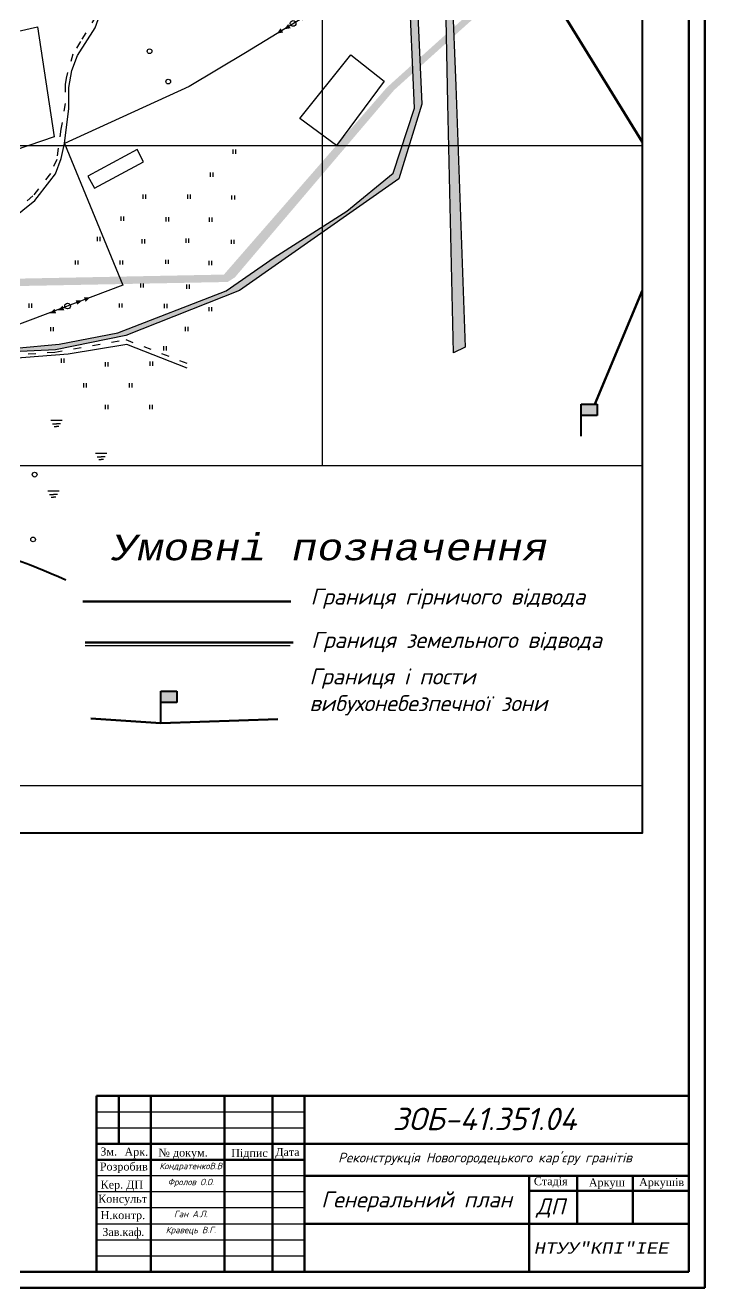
# Model space of a CAD drawing. Header units: millimetres. Extents: x 1555 to 5750, y -1109 to 1444.
# Drawn here: x 2955.3 to 3167.5, y -1109 to -714.5 of the extents above; entities that cross this region are included whole.
import ezdxf

# ---------------------------------------------------------------- set-up
doc = ezdxf.new("R2010")
doc.units = ezdxf.units.MM
doc.linetypes.add('ACAD_ISO03W100', pattern=[30, 12, -18])

# ---------------------------------------------------------------- blocks, each defined once
blk = doc.blocks.new('A$C558F7F65')
at = {"lineweight": 40, "ltscale": 0.5}
for p, q in [((0, 0), (0, 10.01)), ((0, 10.01), (4.98, 10.01)), ((4.98, 10.01), (4.98, 6.42)), ((4.98, 6.42), (0, 6.42))]:
    blk.add_line(p, q, dxfattribs=at)
blk = doc.blocks.new('A$C46D458E2')
at = {"lineweight": 25}
h = blk.add_hatch(color=0, dxfattribs=at)
h.paths.add_polyline_path([(4.97, 10.65), (5.65, 10.27), (6.53, 11.91)])
h.paths.add_polyline_path([(5.65, 10.27), (6.32, 9.89), (6.53, 11.91)])
h = blk.add_hatch(color=0, dxfattribs=at)
h.paths.add_polyline_path([(3.62, 8.3), (4.29, 7.93), (5.17, 9.57)])
h.paths.add_polyline_path([(4.29, 7.93), (4.96, 7.55), (5.17, 9.57)])
h = blk.add_hatch(color=0, dxfattribs=at)
h.paths.add_polyline_path([(2.91, 3.61), (2.24, 3.99), (1.36, 2.34)])
h.paths.add_polyline_path([(2.24, 3.99), (1.57, 4.37), (1.36, 2.34)])
h = blk.add_hatch(color=0, dxfattribs=at)
h.paths.add_polyline_path([(1.56, 1.27), (0.88, 1.65), (0, 0)])
h.paths.add_polyline_path([(0.88, 1.65), (0.21, 2.03), (0, 0)])
at = {"color": 0, "lineweight": 25}
blk.add_circle((2.84, 5.3), 0.894, dxfattribs=at)

msp = doc.modelspace()

# ---------------------------------------------------------------- hatches: boundary and pattern name
at = {"lineweight": 30, "ltscale": 0.5}
h = msp.add_hatch(color=4, dxfattribs=at)
h.paths.add_polyline_path([(3090.41, -752.0476), (3087.5377, -752.0476), (3089.0502, -816.8004), (3092.6904, -815.1026)])
h.paths.add_polyline_path([(3087.5377, -752.0476), (3090.41, -752.0476), (3089.7367, -733.4327), (3088.5823, -705.1391), (3088.0742, -691.4448), (3089.7305, -683.3608), (3092.8452, -675.5945), (3100.4615, -665.623), (3101.5483, -661.9699), (3100.264, -658.2676), (3097.4202, -648.7107), (3095.0222, -644.5063), (3093.9608, -640.9303), (3092.0901, -636.4423), (3089.7228, -634.7458), (3088.6063, -632.8263), (3085.7498, -631.0573), (3085.9071, -631.843), (3083.1163, -632.3957), (3081.9143, -632.8426), (3076.0962, -637.0144), (3076.6657, -639.9853), (3079.3849, -643.5248), (3082.863, -649.2138), (3084.9499, -654.4602), (3086.5789, -662.1845), (3087.6566, -672.8128), (3087.5727, -685.8477), (3086.3147, -694.3655), (3086.5837, -701.8348), (3087.2318, -738.953)])
at = {"lineweight": 40, "ltscale": 0.5}
h = msp.add_hatch(color=4, dxfattribs=at)
h.paths.add_polyline_path([(3071.1655, -662.4228), (3065.6845, -655.7245), (3065.4074, -654.5437), (3064.6044, -650.4421), (3065.021, -645.9541), (3066.6433, -639.6234), (3066.1706, -636.1453), (3064.4476, -632.161), (3059.3803, -634.7273), (3057.9354, -642.3465), (3058.7609, -652.0476), (3060.6574, -660.6529), (3065.6787, -666.1179), (3072.5966, -670.579), (3075.0478, -699.7076), (3076.8743, -740.3813), (3073.0108, -752.0476), (3075.2082, -752.0476), (3079.2052, -739.1007), (3077.509, -702.0553), (3074.9241, -674.2901), (3073.6316, -666.4774), (3083.1641, -657.683), (3074.3454, -646.3217), (3067.5158, -650.4938), (3073.4998, -660.1225)])
h.paths.add_polyline_path([(3075.2082, -752.0476), (3073.0108, -752.0476), (3070.1573, -760.6641), (3055.7335, -772.537), (3047.9856, -777.4854), (3047.9856, -779.2923), (3072.005, -762.4237)])
h.paths.add_polyline_path([(3033.0801, -787.0053), (3018.0153, -797.4956), (2984.1956, -810.6162), (2965.9393, -814.1516), (2952.2811, -815.3673), (2947.9856, -815.0181), (2947.9856, -816.4274), (2949.2368, -816.6194), (2964.7446, -815.9197), (2986.6964, -811.3994), (3022.2613, -797.3582), (3047.9856, -779.2923), (3047.9856, -777.4854)])
h.paths.add_polyline_path([(2939.007, -813.3509), (2936.5294, -814.2831), (2938.9843, -815.0455), (2947.9856, -816.4274), (2947.9856, -815.0181), (2946.695, -814.9132)])
h.paths.add_polyline_path([(2921.0181, -807.326), (2917.0754, -806.4046), (2916.1738, -807.9611), (2921.9989, -809.7703), (2936.5294, -814.2831), (2939.007, -813.3509), (2935.7502, -812.6891)])
h.paths.add_polyline_path([(2910.8019, -808.9764), (2901.4971, -825.5478), (2894.0633, -838.622), (2891.1481, -846.9553), (2891.6928, -845.9965), (2900.7934, -829.6864), (2913.8989, -807.9539), (2914.8075, -807.8682), (2915.8196, -806.1112), (2913.4852, -806.5011)])
h = msp.add_hatch(color=2, dxfattribs=at)
h.paths.add_polyline_path([(3088.9942, -715.2344), (3089.1047, -717.9424), (3091.1404, -716.1055), (3113.9695, -695.6602), (3112.8129, -693.781)])
h.paths.add_polyline_path([(3078.5434, -724.6475), (3078.6676, -727.36), (3086.8997, -719.932), (3086.8514, -717.1645)])
h = msp.add_hatch(color=2, dxfattribs=at)
h.paths.add_polyline_path([(2927.6121, -790.9535), (2925.0367, -792.6592), (2924.9184, -792.8634), (2947.9856, -795.3558), (2947.9856, -793.0563)])
h.paths.add_polyline_path([(2923.5791, -792.7187), (2925.5899, -790.7448), (2911.2176, -789.2615), (2910.6753, -789.8528), (2917.044, -792.0126)])
h.paths.add_polyline_path([(2927.6121, -790.9535), (2925.5899, -790.7448), (2923.5791, -792.7187), (2924.7551, -792.8457)])
h.paths.add_polyline_path([(2953.699, -793.6459), (2947.9856, -793.0563), (2947.9856, -795.3558), (2953.6119, -795.9637), (2985.6377, -795.3429), (2984.687, -793.0342)])
h.paths.add_polyline_path([(2984.687, -793.0342), (2985.6377, -795.3429), (3018.511, -794.7057), (3020.7479, -793.2842), (3032.6549, -779.2447), (3055.776, -752.0476), (3052.4675, -752.0476), (3017.3371, -792.3897)])
h.paths.add_polyline_path([(3052.4675, -752.0476), (3055.776, -752.0476), (3070.4929, -734.7363), (3076.3821, -729.4223), (3076.2601, -726.7041), (3068.2695, -733.9012)])
for points in [[(3128.9451, -832.8704), (3128.9451, -836.4539), (3133.9271, -836.4539), (3133.9271, -832.8704)], [(2997.6484, -922.5201), (2997.6484, -926.1035), (3002.6304, -926.1035), (3002.6304, -922.5201)]]:
    msp.add_hatch(color=1, dxfattribs=at).paths.add_polyline_path(points)

# ---------------------------------------------------------------- linework, layer by layer
at = {"color": 0}
for p, q in [((3167.5084, -1108.9839), (3167.5084, -267.9839)), ((2573.5084, -1108.9839), (3167.5084, -1108.9839))]:
    msp.add_line(p, q, dxfattribs=at)
at = {"color": 1, "lineweight": 50}
for p, q in [((3167.5084, -267.9839), (3167.5084, -1108.9839)), ((3167.5084, -1108.9839), (2573.5084, -1108.9839))]:
    msp.add_line(p, q, dxfattribs=at)
at = {"lineweight": 80}
for p, q in [((3162.5084, -272.9839), (3162.5084, -1103.9839)), ((2977.5084, -1048.9839), (2977.5084, -1103.9839)), ((3162.5084, -1048.9839), (2977.5084, -1048.9839)), ((2984.5084, -1063.9839), (2984.5084, -1048.9839)), ((2994.5084, -1048.9839), (2994.5084, -1103.9839)), ((3017.5084, -1048.9839), (3017.5084, -1103.9839)), ((3032.5084, -1048.9839), (3032.5084, -1103.9839)), ((3042.5084, -1048.9839), (3042.5084, -1103.9839)), ((3042.5084, -1063.9839), (3162.5084, -1063.9839)), ((3042.5084, -1073.9839), (3162.5084, -1073.9839)), ((3112.6511, -1073.6988), (3112.6511, -1103.6988)), ((3127.6511, -1073.6988), (3127.6511, -1088.6988)), ((3145.0084, -1073.9839), (3145.0084, -1088.9839)), ((3162.6511, -1078.6988), (3112.6511, -1078.6988)), ((3042.5084, -1088.9839), (3162.5084, -1088.9839)), ((3162.5084, -1103.9839), (2593.5084, -1103.9839))]:
    msp.add_line(p, q, dxfattribs=at)
at = {"lineweight": 25, "ltscale": 0.5}
for p, q in [((3047.9856, -383.0593), (3047.9856, -852.0476)), ((3147.9856, -383.0593), (3147.9856, -966.9827)), ((2631.4629, -752.0476), (3147.9856, -752.0476)), ((3090.41, -752.0476), (3147.9856, -752.0476)), ((2631.4629, -852.0476), (3147.9856, -852.0476)), ((2631.4629, -952.0476), (3147.9856, -952.0476))]:
    msp.add_line(p, q, dxfattribs=at)
at = {"lineweight": 30, "ltscale": 0.5}
for p, q in [((3074.4225, -692.2778), (3024.1349, -723.082)), ((3024.1349, -723.082), (3006.5023, -733.6448)), ((3006.5023, -733.6448), (2967.5543, -751.4273)), ((2967.5543, -751.4273), (2985.8025, -795.7432)), ((3020.1328, -753.3308), (3020.1328, -754.6582)), ((3020.973, -753.3308), (3020.973, -754.6582)), ((3013.0666, -760.4879), (3013.0666, -761.8153)), ((3013.9069, -760.4879), (3013.9069, -761.8153)), ((2992.04, -767.3702), (2992.04, -768.6976)), ((2992.8803, -767.3702), (2992.8803, -768.6976)), ((3005.9824, -767.3702), (3005.9824, -768.6976)), ((3006.8226, -767.3702), (3006.8226, -768.6976)), ((3019.7633, -767.6511), (3019.7633, -768.9785)), ((3020.6035, -767.6511), (3020.6035, -768.9785)), ((2985.1731, -774.2341), (2985.1731, -775.5615)), ((2986.0133, -774.2341), (2986.0133, -775.5615)), ((2999.2192, -774.4421), (2999.2192, -775.7696)), ((3000.0594, -774.4421), (3000.0594, -775.7696)), ((3012.7143, -774.5796), (3012.7143, -775.907)), ((3013.5545, -774.5796), (3013.5545, -775.907)), ((2977.7855, -780.578), (2977.7855, -781.9055)), ((2978.6257, -780.578), (2978.6257, -781.9055)), ((2991.7278, -781.3057), (2991.7278, -782.6332)), ((2992.5681, -781.3057), (2992.5681, -782.6332)), ((3005.43, -781.1556), (3005.43, -782.4831)), ((3006.2702, -781.1556), (3006.2702, -782.4831)), ((3019.5734, -781.4945), (3019.5734, -782.8219)), ((3020.4137, -781.4945), (3020.4137, -782.8219)), ((2970.9185, -787.9616), (2970.9185, -789.289)), ((2971.7587, -787.9616), (2971.7587, -789.289)), ((2984.8609, -787.9616), (2984.8609, -789.289)), ((2985.7011, -787.9616), (2985.7011, -789.289)), ((2999.0861, -787.7317), (2999.0861, -789.0591)), ((2999.9263, -787.7317), (2999.9263, -789.0591)), ((3012.6536, -788.0867), (3012.6536, -789.4141)), ((3013.4938, -788.0867), (3013.4938, -789.4141)), ((2985.8025, -795.7432), (2913.3619, -823.0003)), ((2991.332, -795.1298), (2991.332, -796.4572)), ((2992.1722, -795.1298), (2992.1722, -796.4572)), ((3005.6648, -795.4819), (3005.6648, -796.8094)), ((3006.505, -795.4819), (3006.505, -796.8094)), ((2956.456, -801.4354), (2956.456, -802.7629)), ((2957.2962, -801.4354), (2957.2962, -802.7629)), ((2984.6338, -801.3905), (2984.6338, -802.7179)), ((2985.474, -801.3905), (2985.474, -802.7179)), ((2998.6951, -801.5282), (2998.6951, -802.8556)), ((2999.5353, -801.5282), (2999.5353, -802.8556)), ((3012.6654, -802.5387), (3012.6654, -803.8661)), ((3013.5056, -802.5387), (3013.5056, -803.8661)), ((2963.1815, -808.7781), (2963.1815, -810.1056)), ((2964.0217, -808.7781), (2964.0217, -810.1056)), ((3005.2665, -808.7395), (3005.2665, -810.0669)), ((3006.1067, -808.7395), (3006.1067, -810.0669)), ((2998.5116, -814.8023), (2998.5116, -816.1297)), ((2999.3518, -814.8023), (2999.3518, -816.1297)), ((2966.4924, -818.6028), (2966.4924, -819.9302)), ((2967.3326, -818.6028), (2967.3326, -819.9302)), ((2980.2537, -819.7406), (2980.2537, -821.068)), ((2981.0939, -819.7406), (2981.0939, -821.068)), ((2994.2377, -819.5331), (2994.2377, -820.8606)), ((2995.0779, -819.5331), (2995.0779, -820.8606)), ((2973.5282, -826.3594), (2973.5282, -827.6868)), ((2974.3684, -826.3594), (2974.3684, -827.6868)), ((2987.7035, -826.3594), (2987.7035, -827.6868)), ((2988.5437, -826.3594), (2988.5437, -827.6868)), ((2980.2537, -833.0817), (2980.2537, -834.4092)), ((2981.0939, -833.0817), (2981.0939, -834.4092)), ((2994.1183, -833.0817), (2994.1183, -834.4092)), ((2994.9585, -833.0817), (2994.9585, -834.4092)), ((2963.2539, -837.9228), (2966.7889, -837.9228)), ((2963.7604, -839.0466), (2965.0214, -839.0466)), ((2964.2801, -839.9035), (2965.0214, -839.9035)), ((2966.2825, -839.0466), (2965.0214, -839.0466)), ((2965.7628, -839.9035), (2965.0214, -839.9035)), ((2977.2609, -848.2085), (2980.7959, -848.2085)), ((2977.7674, -849.3324), (2979.0284, -849.3324)), ((2978.2871, -850.1892), (2979.0284, -850.1892)), ((2980.2894, -849.3324), (2979.0284, -849.3324)), ((2979.7698, -850.1892), (2979.0284, -850.1892)), ((2962.3168, -859.9566), (2965.8519, -859.9566)), ((2962.8233, -861.0804), (2964.0843, -861.0804)), ((2963.343, -861.9373), (2964.0843, -861.9373)), ((2965.3454, -861.0804), (2964.0843, -861.0804)), ((2964.8257, -861.9373), (2964.0843, -861.9373))]:
    msp.add_line(p, q, dxfattribs=at)
at = {"color": 12, "lineweight": 106}
msp.add_line((2973.3181, -894.5816), (3038.2846, -894.581), dxfattribs=at)
at = {"color": 2}
msp.add_line((2973.9653, -908.2475), (3038.054, -908.2472), dxfattribs=at)
at = {"color": 2, "lineweight": 106}
msp.add_line((2973.9713, -907.3646), (3038.9378, -907.364), dxfattribs=at)
at = {"color": 1, "lineweight": 60, "ltscale": 0.5}
for p, q in [((2997.6484, -932.5282), (2975.7976, -931.0586)), ((3034.2063, -931.2685), (2997.6484, -932.5282))]:
    msp.add_line(p, q, dxfattribs=at)
at = {"lineweight": 30}
for p, q in [((2977.5084, -1053.9839), (3042.5084, -1053.9839)), ((2977.5084, -1058.9839), (3042.5084, -1058.9839)), ((2977.5084, -1063.9839), (3042.5084, -1063.9839)), ((3042.5084, -1073.9839), (2977.5084, -1073.9839)), ((3042.5084, -1078.9839), (2977.5084, -1078.9839)), ((3042.5084, -1083.9839), (2977.5084, -1083.9839)), ((2977.5084, -1088.9839), (3042.5084, -1088.9839)), ((2977.5084, -1093.9839), (3042.5084, -1093.9839)), ((2977.5084, -1098.9839), (3042.5084, -1098.9839))]:
    msp.add_line(p, q, dxfattribs=at)
at = {"lineweight": 50}
for p, q in [((2977.5084, -1063.9839), (3042.5084, -1063.9839)), ((3042.5084, -1068.9839), (2977.5084, -1068.9839))]:
    msp.add_line(p, q, dxfattribs=at)
at = {"lineweight": 25}
msp.add_line((2977.5084, -1103.9839), (2977.5084, -1098.9839), dxfattribs=at)
at = {"lineweight": 40, "ltscale": 0.5}
msp.add_lwpolyline([(2631.4629, -383.0593), (3147.9856, -383.0593), (3147.9856, -966.9827), (2631.4629, -966.9827)], close=True, dxfattribs=at)
at = {"color": 1, "lineweight": 60, "ltscale": 0.5}
for points in [[(3102.7271, -669.6745), (3101.93, -676.0992), (3147.9856, -750.9271)], [(3147.9856, -797.4424), (3133.1391, -832.8704)]]:
    msp.add_lwpolyline(points, dxfattribs=at)
at = {"lineweight": 30, "ltscale": 0.5}
for points in [[(3077.509, -702.0553), (3079.2052, -739.1007), (3072.005, -762.4237), (3022.2613, -797.3582), (2986.6964, -811.3994), (2964.7446, -815.9197), (2949.2368, -816.6194)], [(2952.2811, -815.3673), (2965.9393, -814.1516), (2984.1956, -810.6162), (3018.0153, -797.4956), (3033.0801, -787.0053), (3055.7335, -772.537), (3070.1573, -760.6641), (3076.8743, -740.3813), (3075.0478, -699.7076)], [(3088.5823, -705.1391), (3089.7367, -733.4327), (3092.6904, -815.1026), (3089.0502, -816.8004), (3087.2318, -738.953), (3086.5837, -701.8348)], [(2890.7626, -852.0476), (2899.6417, -837.04), (2910.5091, -817.7415), (2925.0367, -792.6592), (2936.731, -784.9141), (2947.9856, -777.6052), (2954.5064, -772.3129), (2958.2608, -769.2659), (2962.9686, -763.1931), (2964.7464, -760.9), (2966.5139, -756.1525), (2967.5543, -751.4273), (2968.8848, -740.5121), (2968.8848, -733.8879), (2969.8889, -728.6687), (2971.6295, -723.9182), (2977.1185, -715.2864), (2979.6709, -708.28)], [(2931.5995, -721.2217), (2959.1083, -714.9368), (2964.2959, -749.3467), (2927.9838, -761.7597)], [(3057.0068, -723.6883), (3067.3634, -731.9702), (3052.4675, -752.0476), (3041.0829, -743.6011), (3057.0068, -723.6883)], [(2974.8879, -761.5931), (2976.9565, -765.4105), (2992.2682, -757.1133), (2990.1995, -753.2959), (2974.8879, -761.5931)], [(3005.8953, -821.5867), (2987.0365, -814.2022), (2968.6636, -817.263), (2950.1454, -818.7402), (2941.4419, -817.4536), (2939.7875, -818.5562), (2929.6664, -837.5593), (2887.62, -858.144), (2887.62, -858.144)]]:
    msp.add_lwpolyline(points, dxfattribs=at)
at = {"linetype": 'ACAD_ISO03W100', "lineweight": 30, "ltscale": 0.2}
for points in [[(2977.37, -711.6977), (2972.5461, -719.5809), (2970.1424, -723.5089), (2968.0436, -731.0354), (2967.8161, -733.0355), (2967.7706, -738.9446), (2966.4626, -746.9805), (2965.1281, -756.4635), (2963.1355, -760.8467), (2957.7023, -767.7926), (2946.7479, -777.1391), (2936.8361, -783.5759), (2927.3361, -789.0306), (2923.4835, -792.8125), (2917.1857, -803.7394), (2906.3482, -822.5547), (2900.4785, -832.6701), (2894.1858, -843.306), (2889.3666, -852.0476)], [(2887.1427, -856.9168), (2907.414, -847.1116), (2928.4709, -836.5634), (2936.1296, -822.2152), (2939.2281, -816.8982), (2941.8466, -816.2943), (2950.185, -817.5727), (2964.4983, -816.612), (2986.6964, -812.6961), (3005.8953, -820.1294)]]:
    msp.add_lwpolyline(points, dxfattribs=at)
at = {"lineweight": 30, "ltscale": 0.5}
for centre in [(2994.1261, -722.6009), (2999.9586, -732.0883), (2958.2352, -854.9081), (2957.7415, -875.1505)]:
    msp.add_circle(centre, 0.7364, dxfattribs=at)
at = {"color": 26, "lineweight": 40, "ltscale": 0.5}
msp.add_spline([(2967.9306, -887.8482), (2928.7352, -877.5131), (2913.3453, -874.7493), (2911.5421, -865.3756), (2915.7646, -858.7682), (2921.8936, -850.5683), (2921.0451, -843.4995)], degree=3, dxfattribs=at)

# ---------------------------------------------------------------- block references
at = {"lineweight": 40, "ltscale": 0.5}
for p, rotation in [((3033.8484, -717.0767), 329.9372611445696), ((2962.949, -804.464), 320.133847125735)]:
    msp.add_blockref('A$C46D458E2', p, dxfattribs=dict(at, rotation=rotation))
at = {"lineweight": 30, "ltscale": 0.5}
for p in [(3128.9451, -842.8785), (2997.6484, -932.5282)]:
    msp.add_blockref('A$C558F7F65', p, dxfattribs=at)

# ---------------------------------------------------------------- texts
at = {"color": 0, "lineweight": 25, "attachment_point": 1}
for s, insert, char_height, width in [('{\\fISOCTEUR|b0|i1|c204|p49;Умовні\\fISOCTEUR|b0|i1|c0|p49; \\fISOCTEUR|b0|i1|c204|p49;позначення}', (2982.4638, -873.6408), 8, 158.705259), ('{\\fISOCPEUR|b0|i1|c204|p34;Границя гірничого відвода}', (3044.3962, -890.506), 5, 91.582943), ('{\\fISOCPEUR|b0|i1|c204|p34;Границя земельного відвода}', (3044.6341, -904.0551), 5, 98.240134), ('{\\fISOCPEUR|b0|i1|c204|p34;Границя і пости\\Pвибухонебезпечної зони\\fISOCPEUR|b0|i1|c0|p34;}', (3044.0334, -915.4626), 5, 144.954026)]:
    msp.add_mtext(s, dxfattribs=dict(at, insert=insert, char_height=char_height, width=width))
at = {"color": 0, "lineweight": 30}
for s, insert, char_height, width, attachment_point in [('{\\fISOCPEUR|b0|i1|c204|p34;\\H1.1667x;\\C256;ЗОБ-41.351.04}', (3098.769, -1052.746), 6, 57.974266, 2), ('\\pi2;{\\fISOCPEUR|b0|i1|c204|p34;\\C256;КондратенкоВ.В}', (3006.0084, -1069.9415), 2, 23, 2), ('\\pi2;{\\fISOCPEUR|b0|i1|c204|p34;\\C256;Фролов О.О.}', (3006.0084, -1074.9415), 2, 23, 2), ('{\\fISOCPEUR|b0|i1|c204|p34;\\H1.25x;Генеральний план\\H0.8x;}', (3077.5084, -1078.8807), 4, 70, 2), ('\\pi2;{\\fISOCPEUR|b0|i1|c204|p34;\\C256;Ган А.Л.}', (3006.0084, -1084.9415), 2, 23, 2), ('\\pi2;{\\fISOCPEUR|b0|i1|c204|p34;\\C256;Кравець В.Г.}', (3006.0084, -1089.9415), 2, 23, 2), ('{\\fISOCTEUR|b0|i1|c204|p49;НТУУ"КПІ"ІЕЕ}', (3114.3772, -1094.8368), 3.5, 46.664098, 1)]:
    msp.add_mtext(s, dxfattribs=dict(at, insert=insert, char_height=char_height, width=width, attachment_point=attachment_point))
at = {"lineweight": 20, "attachment_point": 1}
for s, insert, char_height, width in [('{\\fTimes New Roman|b0|i0|c204|p18;Зм.}', (2978.7506, -1065.1633), 2.5, 16.045455), ('{\\fTimes New Roman|b0|i0|c204|p18;Арк.}', (2986.2895, -1065.2521), 2.5, 16.045455), ('{\\fTimes New Roman|b0|i0|c204|p18;№ докум.}', (2996.8808, -1065.5135), 2.5, 16.045455), ('{\\fTimes New Roman|b0|i0|c204|p18;Підпис}', (3019.6142, -1065.614), 2.5, 16.045455), ('{\\fTimes New Roman|b0|i0|c204|p18;Дата}', (3033.4023, -1065.3299), 2.5, 16.045455), ("\\pi10.515;{\\fISOCPEUR|b0|i1|c204|p34;Реконструкція Новогородецького кар'єру гранітів}", (3042.5084, -1066.8189), 3, 120), ('{\\fTimes New Roman|b0|i0|c204|p18;Розробив}', (2978.5822, -1069.8531), 2.5, 16.045455), ('{\\fTimes New Roman|b0|i0|c204|p18;Кер. ДП}', (2978.8382, -1075.4938), 2.5, 16.045455), ('{\\fTimes New Roman|b0|i0|c204|p18;Стадія}', (3114.1484, -1074.4517), 2.5, 16.045455), ('{\\fTimes New Roman|b0|i0|c204|p18;Аркуш}', (3131.3048, -1074.7981), 2.5, 14.281042), ('{\\fTimes New Roman|b0|i0|c204|p18;Аркушів}', (3146.9999, -1074.7368), 2.5, 16.045455), ('{\\fTimes New Roman|b0|i0|c204|p18;Консульт}', (2978.0739, -1079.9248), 2.5, 16.045455), ('{\\fISOCPEUR|b0|i1|c204|p34;ДП}', (3114.8988, -1081.0826), 5, 16.045455), ('{\\fTimes New Roman|b0|i0|c204|p18;Н.контр.}', (2978.8382, -1085.0364), 2.5, 16.045455), ('{\\fTimes New Roman|b0|i0|c204|p18;Зав.каф\\fTimes New Roman|b0|i1|c204|p18;.}', (2979.3637, -1090.2892), 2.5, 16.045455)]:
    msp.add_mtext(s, dxfattribs=dict(at, insert=insert, char_height=char_height, width=width))

doc.saveas('drawing.dxf')
